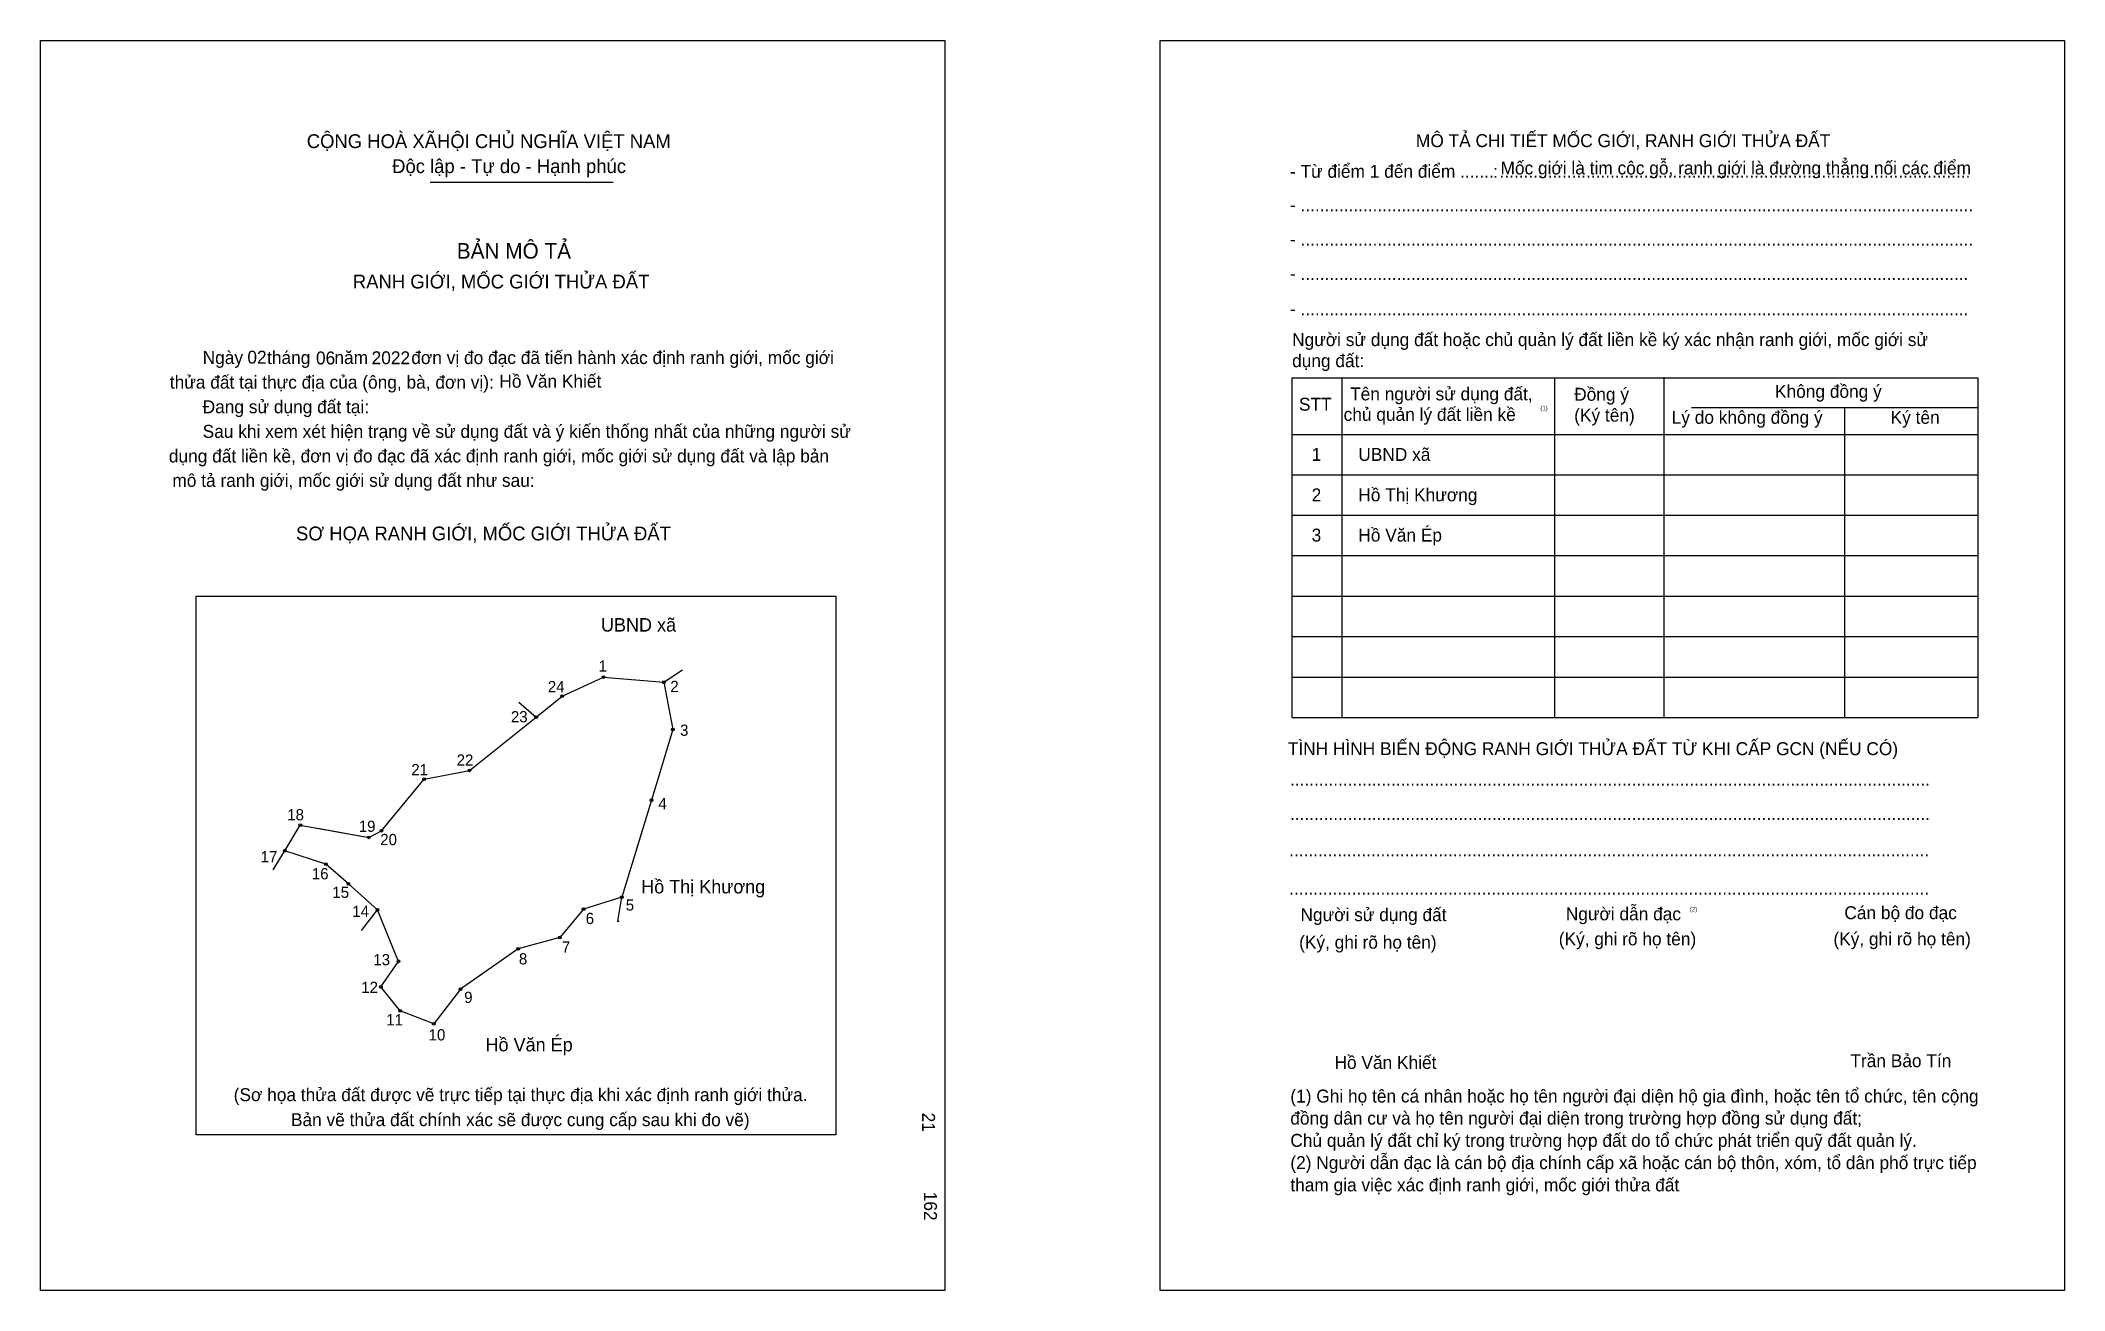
# Model space of a CAD drawing. Extents: x 546724 to 547760, y 1824617 to 1825257.
import ezdxf

# ---------------------------------------------------------------- set-up
doc = ezdxf.new("R2010")
doc.units = 0
for name, color, linetype in [('bmtKhungInTrang1', 7, 'Continuous'), ('bmtKhungInTrang2', 7, 'Continuous'), ('bmtNoiDung', 7, 'Continuous'), ('bmtTemplate', 7, 'Continuous'), ('CanhThua', 7, 'Continuous'), ('MocDinhThua', 7, 'Continuous'), ('RauThua', 7, 'Continuous'), ('SoHieuDinhThua', 7, 'Continuous'), ('TenChuLanCan', 7, 'Continuous')]:
    doc.layers.add(name, color=color, linetype=linetype)

msp = doc.modelspace()

# ---------------------------------------------------------------- linework, layer by layer
at = {"layer": 'bmtKhungInTrang1'}
msp.add_lwpolyline([(546723.9, 1825257.1), (547186.8, 1825257.1), (547186.8, 1824616.9), (546723.9, 1824616.9)], close=True, dxfattribs=at)
at = {"layer": 'bmtKhungInTrang2'}
msp.add_lwpolyline([(547297.1, 1825257.1), (547760, 1825257.1), (547760, 1824616.9), (547297.1, 1824616.9)], close=True, dxfattribs=at)
at = {"layer": 'bmtTemplate'}
for p, q in [((546923.3, 1825184.6), (547017, 1825184.6)), ((547390, 1825084.4), (547390, 1824910.4)), ((547498.9, 1825084.4), (547498.9, 1824910.4)), ((547554.9, 1825084.6), (547554.9, 1824910.4)), ((547715.7, 1825084.4), (547715.7, 1824910.4)), ((547569.1, 1825069.1), (547715.7, 1825069.1)), ((547364.6, 1825055.4), (547715.7, 1825055.4)), ((547364.6, 1825034.7), (547715.7, 1825034.7)), ((547364.6, 1825014), (547715.7, 1825014)), ((547364.6, 1824993.3), (547715.7, 1824993.3)), ((547364.6, 1824972.6), (547715.7, 1824972.6)), ((547364.6, 1824951.8), (547715.7, 1824951.8)), ((547364.6, 1824931.1), (547715.7, 1824931.1)), ((547364.6, 1824910.4), (547715.7, 1824910.4))]:
    msp.add_line(p, q, dxfattribs=at)
for points in [[(547364.4, 1825084.4), (547715.7, 1825084.4)], [(547364.4, 1825084.4), (547364.4, 1824910.4)], [(547647.4, 1825068.9), (547647.4, 1824910.4)]]:
    msp.add_lwpolyline(points, dxfattribs=at)
msp.add_lwpolyline([(546803.5, 1824696.6), (546803.5, 1824972.5), (547131, 1824972.5), (547131, 1824696.6)], close=True, dxfattribs=at)
at = {"layer": 'CanhThua'}
for p, q in [((546977.6, 1824910.6), (546990.9, 1824921.3)), ((546990.9, 1824921.3), (547012.1, 1824931.1)), ((547012.1, 1824931.1), (547043, 1824928.5)), ((547043, 1824928.5), (547047.6, 1824904.2)), ((546943.5, 1824883.3), (546977.6, 1824910.6)), ((547047.6, 1824904.2), (547036.7, 1824868)), ((546920.3, 1824878.8), (546943.5, 1824883.3)), ((546898.4, 1824852.4), (546920.3, 1824878.8)), ((547036.7, 1824868), (547021.5, 1824818.4)), ((546848.9, 1824842.1), (546856.9, 1824855.3)), ((546856.9, 1824855.3), (546892, 1824849)), ((546892, 1824849), (546898.4, 1824852.4)), ((546869.9, 1824835.3), (546848.9, 1824842.1)), ((546881.5, 1824825.2), (546869.9, 1824835.3)), ((546896.4, 1824811.9), (546881.5, 1824825.2)), ((547021.5, 1824818.4), (547001.8, 1824812.2)), ((546907.1, 1824785.5), (546896.4, 1824811.9)), ((547001.8, 1824812.2), (546989.7, 1824797.7)), ((546989.7, 1824797.7), (546968.4, 1824791.9)), ((546968.4, 1824791.9), (546938.9, 1824771.2)), ((546898.1, 1824772.4), (546907.1, 1824785.5)), ((546908, 1824760.2), (546898.1, 1824772.4)), ((546938.9, 1824771.2), (546925.3, 1824753.5)), ((546925.3, 1824753.5), (546908, 1824760.2))]:
    msp.add_line(p, q, dxfattribs=at)
at = {"layer": 'MocDinhThua'}
for centre in [(547012.1, 1824931.1), (546990.9, 1824921.3), (547043, 1824928.5), (546977.6, 1824910.6), (547047.6, 1824904.2), (546943.5, 1824883.3), (546920.3, 1824878.8), (547036.7, 1824868), (546856.9, 1824855.3), (546892, 1824849), (546898.4, 1824852.4), (546848.9, 1824842.1), (546869.9, 1824835.3), (546881.5, 1824825.2), (547021.5, 1824818.4), (546896.4, 1824811.9), (547001.8, 1824812.2), (546989.7, 1824797.7), (546968.4, 1824791.9), (546907.1, 1824785.5), (546898.1, 1824772.4), (546938.9, 1824771.2), (546908, 1824760.2), (546925.3, 1824753.5)]:
    msp.add_circle(centre, 0.69, dxfattribs=at)
at = {"layer": 'RauThua'}
for p, q in [((547043, 1824928.5), (547052.6, 1824934.8)), ((546968.8, 1824918.2), (546977.6, 1824910.6)), ((546865.9, 1824853.7), (546892, 1824849)), ((546843, 1824832.3), (546848.9, 1824842.1)), ((547019.4, 1824806.1), (547021.5, 1824818.4)), ((547019.4, 1824806.1), (547021.5, 1824818.4)), ((546888.3, 1824801.3), (546896.4, 1824811.9)), ((547019.4, 1824805.7), (547019.4, 1824806.1)), ((547019.4, 1824806.1), (547020.2, 1824806))]:
    msp.add_line(p, q, dxfattribs=at)

# ---------------------------------------------------------------- texts
at = {"layer": 'bmtNoiDung'}
for s, height, p in [('02', 6.62, (546829.8, 1825091.6)), ('06', 6.62, (546864.9, 1825091.2)), ('2022', 6.62, (546893.4, 1825091.3)), ('Hồ Văn Khiết', 6.623, (546958.8, 1825079.3)), ('1', 6.62, (547374.6, 1825041.8)), ('UBND xã ', 6.62, (547398.5, 1825041.8)), ('2', 6.62, (547374.6, 1825021.1)), ('Hồ Thị Khương ', 6.623, (547398.5, 1825021.1)), ('3', 6.62, (547374.6, 1825000.5)), ('Hồ Văn Ép ', 6.62, (547398.5, 1825000.5)), ('Hồ Văn Khiết', 6.623, (547386.3, 1824730.4))]:
    msp.add_text(s, height=height, dxfattribs=at).set_placement(p)
for s, p in [('21', (547175.2, 1824708)), ('162', (547176.2, 1824667.5))]:
    msp.add_text(s, height=6.62, rotation=270, dxfattribs=at).set_placement(p)
at = {"layer": 'bmtTemplate'}
for s, height, p in [('CỘNG HOÀ XÃHỘI CHỦ NGHĨA VIỆT NAM', 7.064, (546860.2, 1825202)), ('MÔ TẢ CHI TIẾT MỐC GIỚI, RANH GIỚI THỬA ĐẤT', 6.62, (547428, 1825202.5)), ('Độc lập - Tự do - Hạnh phúc', 7.064, (546903.9, 1825189.2)), ('- Từ điểm 1 đến điểm .......', 6.62, (547363.5, 1825186.8)), (':', 6.62, (547467.5, 1825186.8)), ('Mốc giới là tim cộc gỗ, ranh giới là đường thẳng nối các điểm', 6.62, (547471.3, 1825188.5)), ('..................................................................................................', 6.62, (547470.8, 1825186.8)), ('- ............................................................................................................................................', 6.6203, (547363.5, 1825169.6)), ('BẢN MÔ TẢ', 7.95, (546937, 1825145.4)), ('- ............................................................................................................................................', 6.6203, (547363.5, 1825152)), ('RANH GIỚI, MỐC GIỚI THỬA ĐẤT', 7.064, (546883.8, 1825130.1)), ('- ...........................................................................................................................................', 6.6203, (547363.5, 1825134.4)), ('- ...........................................................................................................................................', 6.6203, (547363.5, 1825116.3)), ('Người sử dụng đất hoặc chủ quản lý đất liền kề ký xác nhận ranh giới, mốc giới sử', 6.62, (547364.6, 1825100.6)), ('Ngày     tháng     năm         đơn vị đo đạc đã tiến hành xác định ranh giới, mốc giới ', 6.623, (546806.9, 1825091.4)), ('dụng đất:', 6.62, (547364.6, 1825089.8)), ('thửa đất tại thực địa của (ông, bà, đơn vị):', 6.623, (546790.1, 1825078.8)), ('Tên người sử dụng đất,', 6.62, (547394.3, 1825072.8)), ('Đồng ý', 6.62, (547509, 1825072.6)), ('Không đồng ý', 6.62, (547611.8, 1825074.1)), ('Đang sử dụng đất tại:', 6.623, (546806.9, 1825066.2)), ('STT', 6.62, (547368.1, 1825067.5)), ('chủ quản lý đất liền kề', 6.62, (547391, 1825062.3)), ('(1)', 2.21, (547491.7, 1825067.7)), ('(Ký tên)', 6.62, (547509, 1825061.9)), ('Lý do không đồng ý', 6.62, (547558.9, 1825060.8)), ('Ký tên', 6.62, (547671, 1825060.8)), ('Sau khi xem xét hiện trạng về sử dụng đất và ý kiến thống nhất của những người sử ', 6.623, (546806.9, 1825053.6)), ('dụng đất liền kề, đơn vị đo đạc đã xác định ranh giới, mốc giới sử dụng đất và lập bản', 6.623, (546789.6, 1825041)), ('mô tả ranh giới, mốc giới sử dụng đất như sau:', 6.623, (546791.4, 1825028.5)), ('SƠ HỌA RANH GIỚI, MỐC GIỚI THỬA ĐẤT', 7.064, (546854.7, 1825001.1)), ('TÌNH HÌNH BIẾN ĐỘNG RANH GIỚI THỬA ĐẤT TỪ KHI CẤP GCN (NẾU CÓ)', 6.62, (547362.4, 1824891.1)), ('.....................................................................................................................................', 6.6303, (547363.5, 1824875.5)), ('.....................................................................................................................................', 6.6303, (547363.5, 1824857.9)), ('.....................................................................................................................................', 6.6303, (547363.1, 1824839.2)), ('.....................................................................................................................................', 6.6303, (547363.1, 1824819.6)), ('Người sử dụng đất', 6.62, (547368.9, 1824806.1)), ('Người dẫn đạc', 6.62, (547504.7, 1824806.5)), ('(2)', 2.21, (547568.2, 1824811.1)), ('Cán bộ đo đạc', 6.62, (547647.3, 1824807.1)), ('(Ký, ghi rõ họ tên)', 6.62, (547368.2, 1824792)), ('(Ký, ghi rõ họ tên)', 6.62, (547501.1, 1824793.7)), ('(Ký, ghi rõ họ tên)', 6.62, (547641.7, 1824793.7)), ('Trần Bảo Tín', 6.62, (547650.4, 1824731.3)), ('(Sơ họa thửa đất được vẽ trực tiếp tại thực địa khi xác định ranh giới thửa.', 6.623, (546822.8, 1824713.9)), ('(1) Ghi họ tên cá nhân hoặc họ tên người đại diện hộ gia đình, hoặc tên tổ chức, tên cộng', 6.62, (547363.7, 1824713.2)), ('Bản vẽ thửa đất chính xác sẽ được cung cấp sau khi đo vẽ)', 6.623, (546852.1, 1824701.1)), ('đồng dân cư và họ tên người đại diện trong trường hợp đồng sử dụng đất;', 6.62, (547363.7, 1824701.9)), ('Chủ quản lý đất chỉ ký trong trường hợp đất do tổ chức phát triển quỹ đất quản lý.', 6.62, (547363.7, 1824690.5)), ('(2) Người dẫn đạc là cán bộ địa chính cấp xã hoặc cán bộ thôn, xóm, tổ dân phố trực tiếp', 6.62, (547363.7, 1824679.1)), ('tham gia việc xác định ranh giới, mốc giới thửa đất', 6.62, (547363.7, 1824667.7))]:
    msp.add_text(s, height=height, dxfattribs=at).set_placement(p)
at = {"layer": 'SoHieuDinhThua'}
for s, p in [('1', (547009.6, 1824933.9)), ('24', (546983.6, 1824923.3)), ('2', (547046.3, 1824923.4)), ('23', (546964.7, 1824907.9)), ('3', (547051.3, 1824901)), ('22', (546936.9, 1824885.7)), ('21', (546913.7, 1824880.8)), ('18', (546850.2, 1824857.7)), ('4', (547040.2, 1824863.4)), ('19', (546886.8, 1824851.8)), ('20', (546897.8, 1824845)), ('17', (546836.6, 1824836.2)), ('16', (546862.8, 1824827.5)), ('15', (546873.3, 1824818)), ('14', (546883.5, 1824808.2)), ('6', (547003, 1824804.6)), ('5', (547023.5, 1824811.5)), ('13', (546894.3, 1824783.5)), ('8', (546968.8, 1824783.9)), ('7', (546990.8, 1824790)), ('12', (546888.1, 1824769.3)), ('9', (546940.8, 1824764.2)), ('11', (546900.9, 1824752.7)), ('10', (546922.6, 1824745))]:
    msp.add_text(s, height=5.75, dxfattribs=at).set_placement(p)
at = {"layer": 'TenChuLanCan'}
for s, height, p in [('UBND xã', 6.9, (547010.8, 1824954.4)), ('Hồ Thị Khương', 6.896, (547031.4, 1824820.3)), ('Hồ Văn Ép', 6.9, (546951.7, 1824739.4))]:
    msp.add_text(s, height=height, dxfattribs=at).set_placement(p)

doc.saveas('drawing.dxf')
